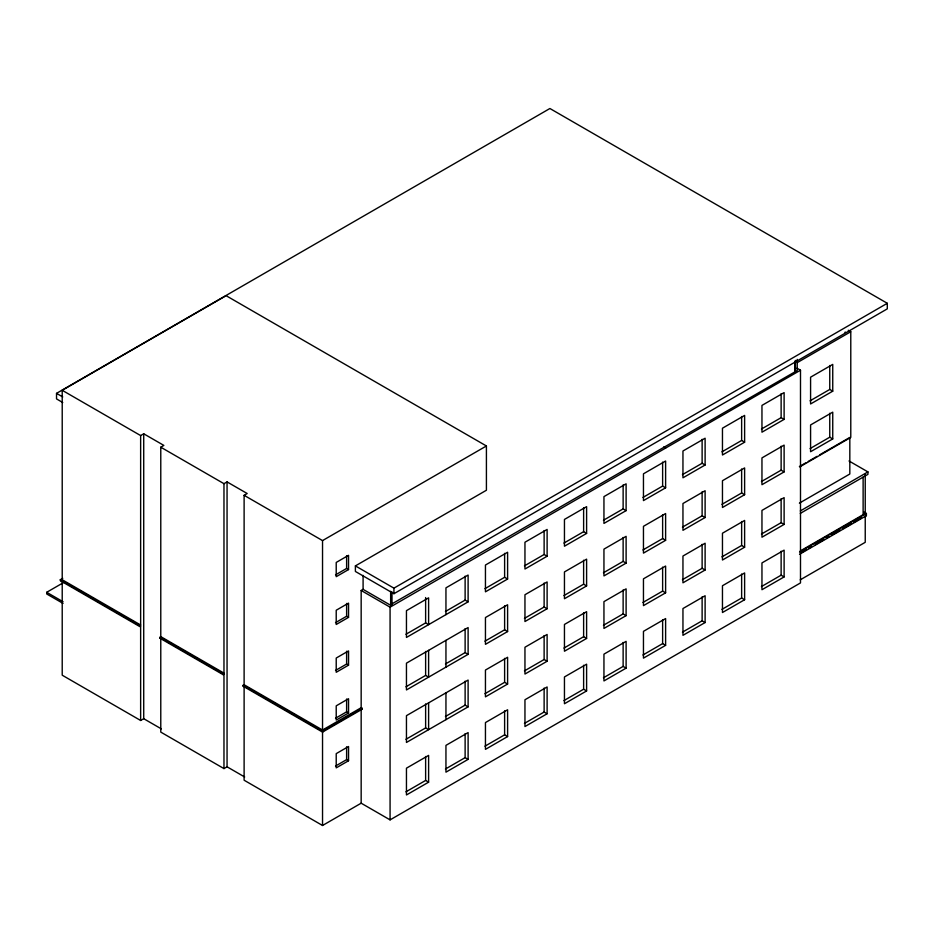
<?xml version="1.0" encoding="UTF-8"?>
<svg xmlns="http://www.w3.org/2000/svg" width="934" height="934" viewBox="0 0 934 934"><rect width="100%" height="100%" fill="white"/><g stroke="black" fill="none" stroke-linecap="round" stroke-linejoin="round"><path stroke-width="1.4" d="M796.982 368.183L800.496 370.214L800.496 582.921L390.073 819.877L361.166 803.193L322.534 825.493L244.113 780.217L244.113 685.684L243.144 686.245L243.144 685.299L244.113 684.75L323.491 730.575M62.741 402.507L56.53 398.911L56.53 393.354L549.904 108.507L887.3 303.293L887.3 308.862L393.926 593.709L355.387 571.456L355.387 565.899L486.416 490.245L486.416 445.973L226.098 295.681L62.216 390.295L62.216 579.734L140.637 625.009L140.637 435.571L62.216 390.295M140.637 435.571L143.719 433.785L163.859 445.413L160.776 447.199L160.776 636.626L223.973 673.122L223.973 483.684L160.776 447.199M223.973 483.684L227.055 481.909L247.195 493.526L244.113 495.312L244.113 684.75M161.337 728.87L143.719 718.701L140.637 720.476L140.637 625.943L139.668 626.504L60.29 580.668L60.29 579.734L62.765 578.298M61.247 581.228L62.216 580.668M63.057 603.411L46.7 593.966L46.7 592.296L62.963 582.909M60.29 579.734L139.668 625.558L140.637 625.009M244.113 495.312L322.534 540.588L486.416 445.973M244.673 776.983L227.055 766.814L223.973 768.589L223.973 674.056L223.004 674.617L159.807 638.132L160.776 636.626M159.807 638.132L160.776 637.572L160.776 732.104L223.973 768.589M335.516 574.854L346.619 568.456L348.545 569.565L348.545 555.321L336.217 562.443L336.217 576.687L348.545 569.565M322.534 540.588L322.534 730.026L361.166 707.715L361.166 590.486L363.092 589.366L390.646 605.279L392 604.496L392 591.923M159.807 637.186L223.004 673.683L223.973 673.122M355.387 565.899L393.926 588.151L887.3 303.293M335.516 622.651L346.619 616.253L348.545 617.362L348.545 603.119L336.217 610.241L336.217 624.484L348.545 617.362M797.286 362.614L850.781 331.722L850.781 437.427L799.773 466.872M797.216 359.368L797.216 370.553L391.416 604.17L392 604.496M361.166 590.486L390.073 607.17L800.496 370.214M335.516 670.449L346.619 664.039L348.545 665.16L348.545 650.916L336.217 658.038L336.217 672.282L348.545 665.16M810.058 400.826L829.754 389.455L832.743 391.171L832.743 364.388L810.584 377.184L810.584 403.967L832.743 391.171M405.928 634.291L425.624 622.92L428.613 624.648L428.613 597.853L406.453 610.649L406.453 637.443L468.109 601.835L468.109 575.052L445.95 587.848L445.95 614.63M445.425 611.49L465.12 600.118L468.109 601.835M484.921 588.677L504.617 577.305L507.606 579.033L507.606 552.239L485.447 565.035L485.447 591.829L507.606 579.033M524.429 565.876L544.125 554.504L547.114 556.232L547.114 529.438L524.955 542.234L524.955 569.016L547.114 556.232M563.926 543.074L583.622 531.703L586.61 533.419L586.61 506.637L564.451 519.432L564.451 546.215L586.61 533.419M603.434 520.261L623.13 508.89L626.107 510.618L626.107 483.824L603.948 496.619L603.948 523.414L626.107 510.618M642.931 497.46L662.626 486.089L665.615 487.817L665.615 461.022L643.456 473.818L643.456 500.601L665.615 487.817M682.427 474.647L702.123 463.276L705.112 465.004L705.112 438.221L682.952 451.005L682.952 477.799L705.112 465.004M721.935 451.846L741.631 440.474L744.62 442.202L744.62 415.408L722.461 428.204L722.461 454.998L744.62 442.202M761.432 429.045L781.128 417.673L784.116 419.389L784.116 392.607L761.957 405.403L761.957 432.185L784.116 419.389M335.516 718.246L346.619 711.836L348.545 712.957L348.545 698.714L336.217 705.835L336.217 720.067L348.545 712.957M810.058 448.589L829.754 437.217L832.743 438.933L832.743 412.151L810.584 424.947L810.584 451.729L832.743 438.933M322.534 825.493L322.534 730.96L328.768 727.364M333.753 724.492L341.225 720.172M349.946 715.14L352.445 713.693M243.144 686.245L322.534 732.081L362.135 709.221L362.135 708.276L322.534 731.135L243.144 685.299M405.928 686.805L425.624 675.434L428.613 677.15L428.613 650.368M445.425 663.992L465.12 652.621L468.109 654.349L468.109 627.555L406.453 663.163L406.453 689.946L468.109 654.349M484.921 641.191L504.617 629.82L507.606 631.547L507.606 604.753L485.447 617.549L485.447 644.332L507.606 631.547M524.429 618.39L544.125 607.018L547.114 608.734L547.114 581.952L524.955 594.736L524.955 621.53L547.114 608.734M563.926 595.577L583.622 584.205L586.61 585.933L586.61 559.139L564.451 571.935L564.451 598.729L586.61 585.933M603.434 572.775L623.13 561.404L626.107 563.132L626.107 536.338L603.948 549.134L603.948 575.916L626.107 563.132M642.931 549.963L662.626 538.591L665.615 540.319L665.615 513.537L643.456 526.321L643.456 553.115L665.615 540.319M682.427 527.161L702.123 515.79L705.112 517.518L705.112 490.724L682.952 503.519L682.952 530.314L705.112 517.518M721.935 504.36L741.631 492.989L744.62 494.705L744.62 467.922L722.461 480.718L722.461 507.501L744.62 494.705M761.432 481.547L781.128 470.176L784.116 471.903L784.116 445.109L761.957 457.905L761.957 484.699L784.116 471.903M799.387 466.545L805.692 462.902M808.214 461.443L817.04 456.352M819.562 454.893L849.823 437.427L849.823 474.017L799.387 503.134M335.516 766.043L346.619 759.634L348.545 760.755L348.545 746.511L336.217 753.633L336.217 767.865L348.545 760.755M800.298 510.945L867.931 471.903L867.931 474.355L800.298 513.396M405.928 739.308L425.624 727.936L428.613 729.664L428.613 702.87M445.425 716.506L465.12 705.135L468.109 706.863L468.109 680.069L406.453 715.666L406.453 742.46L468.109 706.863M484.921 693.705L504.617 682.334L507.606 684.05L507.606 657.267L485.447 670.052L485.447 696.846L507.606 684.05M524.429 670.892L544.125 659.521L547.114 661.249L547.114 634.455L524.955 647.25L524.955 674.044L547.114 661.249M563.926 648.091L583.622 636.719L586.61 638.436L586.61 611.653L564.451 624.449L564.451 651.231L586.61 638.436M603.434 625.278L623.13 613.907L626.107 615.634L626.107 588.852L603.948 601.636L603.948 628.43L626.107 615.634M642.931 602.477L662.626 591.105L665.615 592.833L665.615 566.039L643.456 578.835L643.456 605.629L665.615 592.833M682.427 579.675L702.123 568.304L705.112 570.02L705.112 543.238L682.952 556.034L682.952 582.816L705.112 570.02M721.935 556.862L741.631 545.491L744.62 547.219L744.62 520.425L722.461 533.221L722.461 560.015L744.62 547.219M761.432 534.061L781.128 522.69L784.116 524.418L784.116 497.624L761.957 510.419L761.957 537.202L784.116 524.418M800.216 551.002L865.234 513.466L865.234 474.355M799.539 552.064L866.39 513.466L866.39 515.696L799.539 554.294M801.454 552.519L806.451 549.624M808.961 548.188L811.459 546.74M815.207 544.58L823.963 539.525M826.462 538.077L828.972 536.63M831.47 535.182L840.226 530.138M842.725 528.691L851.481 523.635M853.98 522.188L861.487 517.856M405.928 791.822L425.624 780.45L428.613 782.178L428.613 755.384L406.453 768.18L406.453 794.962L428.613 782.178M445.425 769.021L465.12 757.649L468.109 759.365L468.109 732.583L445.95 745.367L445.95 772.161L468.109 759.365M484.921 746.208L504.617 734.836L507.606 736.564L507.606 709.77L485.447 722.566L485.447 749.36L507.606 736.564M524.429 723.406L544.125 712.035L547.114 713.751L547.114 686.969L524.955 699.764L524.955 726.547L547.114 713.751M563.926 700.593L583.622 689.222L586.61 690.95L586.61 664.167L564.451 676.952L564.451 703.746L586.61 690.95M603.434 677.792L623.13 666.421L626.107 668.149L626.107 641.354L603.948 654.15L603.948 680.933L626.107 668.149M642.931 654.991L662.626 643.619L665.615 645.336L665.615 618.553L643.456 631.349L643.456 658.131L665.615 645.336M682.427 632.178L702.123 620.806L705.112 622.534L705.112 595.74L682.952 608.536L682.952 635.33L705.112 622.534M721.935 609.377L741.631 598.005L744.62 599.733L744.62 572.939L722.461 585.735L722.461 612.517L744.62 599.733M761.432 586.575L781.128 575.192L784.116 576.92L784.116 550.138L761.957 562.922L761.957 589.716L784.116 576.92M800.204 579.862L865.234 542.315L865.234 515.696L866.39 515.696M848.259 330.262L850.781 331.722M849.006 460.976L867.931 471.903M863.868 512.007L866.39 513.466M663.689 446.977L665.615 448.087M56.53 393.354L62.741 396.938M361.166 707.715L362.135 708.276M362.135 709.221L361.166 708.661L361.166 803.193M65.94 582.828L73.412 587.136M75.899 588.572L83.371 592.892M87.107 595.04L94.579 599.359M103.289 604.391L105.775 605.827M114.497 610.859L121.957 615.167M126.942 618.039L133.165 621.635M135.652 623.071L140.637 625.943M163.252 639.008L170.688 643.293M175.639 646.153L181.838 649.737M184.313 651.161L191.75 655.458M195.475 657.606L202.9 661.902M211.586 666.911L214.061 668.335M216.536 669.771L223.973 674.056M244.113 685.684L251.573 690.004M260.294 695.024L262.781 696.472M271.49 701.492L278.962 705.812M283.948 708.684L290.17 712.28M292.657 713.716L300.129 718.024M308.839 723.056L311.326 724.492M322.534 730.96L323.491 731.52M46.7 592.296L63.057 601.741M140.637 720.476L62.216 675.2L62.216 582.127M863.121 477.029L863.121 514.692M829.754 365.486L829.754 389.455M829.754 413.248L829.754 437.217M795.383 360.419L795.383 371.604M794.811 361.493L794.811 371.265M781.128 393.704L781.128 417.673M781.128 446.207L781.128 470.176M781.128 498.721L781.128 522.69M781.128 551.223L781.128 575.192M741.631 416.506L741.631 440.474M741.631 469.02L741.631 492.989M741.631 521.522L741.631 545.491M741.631 574.036L741.631 598.005M702.123 439.307L702.123 463.276M702.123 491.821L702.123 515.79M702.123 544.335L702.123 568.304M702.123 596.838L702.123 620.806M662.626 462.12L662.626 486.089M662.626 514.622L662.626 538.591M662.626 567.136L662.626 591.105M662.626 619.651L662.626 643.619M623.13 484.921L623.13 508.89M623.13 537.435L623.13 561.404M623.13 589.938L623.13 613.907M623.13 642.452L623.13 666.421M583.622 507.734L583.622 531.703M583.622 560.237L583.622 584.205M583.622 612.751L583.622 636.719M583.622 665.253L583.622 689.222M544.125 530.535L544.125 554.504M544.125 583.049L544.125 607.018M544.125 635.552L544.125 659.521M544.125 688.066L544.125 712.035M504.617 553.337L504.617 577.305M504.617 605.851L504.617 629.82M504.617 658.365L504.617 682.334M504.617 710.867L504.617 734.836M465.12 576.15L465.12 600.118M465.12 628.652L465.12 652.621M465.12 681.166L465.12 705.135M465.12 733.669L465.12 757.649M445.95 640.35L445.95 667.145M445.95 692.865L445.95 719.647M425.624 597.538L425.624 622.92M425.624 651.465L425.624 675.434M425.624 703.967L425.624 727.936M425.624 756.482L425.624 780.45M393.926 588.151L393.926 593.709M390.646 591.304L390.646 605.279M390.073 607.17L390.073 819.877M363.092 575.391L363.092 589.366M346.619 555.637L346.619 568.456M346.619 603.434L346.619 616.253M346.619 651.231L346.619 664.039M346.619 699.029L346.619 711.836M346.619 746.826L346.619 759.634M227.055 481.909L227.055 766.814M223.004 673.683L223.004 674.617M143.719 433.785L143.719 718.701M139.668 625.558L139.668 626.504M845.258 332.002A3 1.728 0 0 1 844.955 332.422"/></g></svg>
